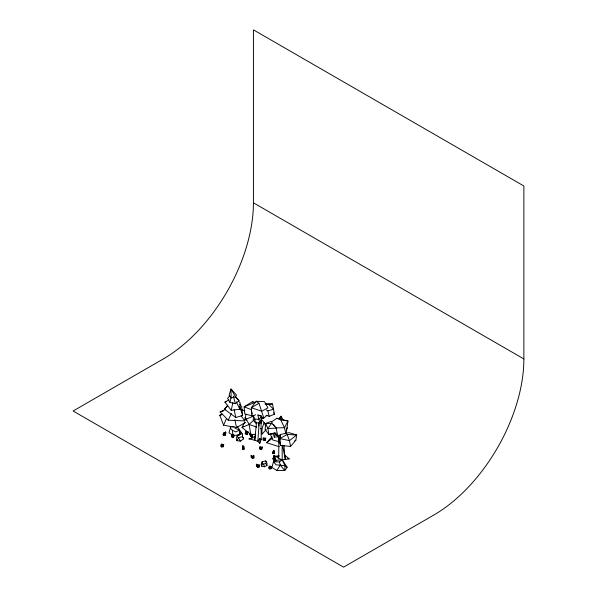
<?xml version="1.0" encoding="UTF-8"?>
<svg xmlns="http://www.w3.org/2000/svg" width="597" height="597" viewBox="0 0 597 597"><rect width="100%" height="100%" fill="white"/><g stroke="black" fill="none" stroke-linecap="round" stroke-linejoin="round"><path stroke-width="0.9" d="M242.516 436.586L242.516 433.9L240.031 433.847L237.934 434.907L237.099 436.407L238.561 437.81L240.345 441.161L243.606 438.825L242.516 436.586L238.561 437.81L236.89 440.653L240.345 441.161M282.493 445.243L285.359 459.586L284.836 455.115L289.209 458.892L282.209 459.884L278.627 458.287L278.896 442.981L278.374 435.937L276.053 434.885L274.314 433.138M239.449 435.31L239.576 429.989L237.397 426.504M233.181 437.138L233.248 434.75L233.957 436.362L233.181 437.138L232.74 435.952L233.375 434.138L233.957 436.362M231.726 435.146L232.166 437.325L233.494 437.056L232.449 435.303L232.166 437.325L231.726 435.146L233.494 437.056L233.106 436.937M266.956 465.459L267.075 463.265L265.68 460.936L262.18 461.653L261.173 464.279L261.59 466.138L264.508 466.772L266.956 465.459L265.568 463.362L266.575 462.19L265.68 460.936M228.912 399.886L224.897 402.102L231.255 410.34L239.86 409.243L240.21 402.968L238.539 401.184M255.635 414.676L253.456 415.84L253.232 419.982L255.523 422.952L259.74 422.885L261.486 419.512L261.725 416.251L257.897 414.848M259.165 422.758L257.822 441.317L259.792 443.265L261.247 439.399L261.016 423.766L261.359 418.512L262.344 417.385M273.635 456.69L273.09 459.086L274.441 459.309L273.635 456.69L273.09 459.086L273.769 457.309L274.441 459.309L273.254 458.339L274.001 455.19L274.284 456.996M280.217 434.526L279.926 438.579L280.538 445.414L290.56 446.437L295.873 440.138L296.672 435.004L289.038 432.661L280.217 434.526L279.538 441.392L280.538 445.414M224.047 432.713L223.83 435.467L223.129 434.765L223.405 433.206L223.83 435.467L224.479 434.317L224.047 432.713L223.129 434.765L224.479 434.317M250.964 436.4L250.382 435.825L250.576 433.489L251.456 434.9M261.016 423.766L261.359 418.512M275.762 460.929L275.471 458.727L274.433 460.145L275.113 458.145L275.836 460.19M253.68 457.145L253.867 455.563L253.844 457.944L252.307 458.056L252.941 455.877L253.844 457.944L252.941 455.877M242.852 447.049L242.464 449.496L243.867 449.563L243.188 447.638L242.464 449.496L242.852 447.049L243.867 449.563M225.823 432.564L225.226 435.325L224.136 434.295L225.591 431.653L225.517 434.444L224.136 434.295L225.823 432.564L225.226 435.325M221.315 443.892L220.92 446.168L222.659 446.22L221.517 446.907L223.062 446.847L223.756 444.392L222.965 446.034M245.852 434.235L247.136 432.303L247.292 433.362L248.091 431.713L247.397 434.168L245.852 434.235L246.994 433.541L245.255 433.489L245.651 431.221M261.598 448.511L262.389 446.869L261.702 449.325L261.441 447.459L260.15 449.384L261.702 449.325L261.62 448.705L259.553 448.646L259.949 446.369M263.307 437.579L262.911 439.855L264.307 437.81L264.65 439.907M268.822 468.13L270.217 466.078L270.919 468.19L268.822 468.13L269.217 465.854M286.142 433.713L287.978 420.989L276.911 418.251L271.471 421.952L272.493 423.273M225.741 409.296L220.121 411.893L228.241 420.228L244.785 420.885L246.024 414.191M231.255 410.34L232.882 402.423M256.546 422.101L254.777 440.22L257.822 441.317L259.777 438.556L261.247 439.399M235.643 396.744L238.994 400.624L235.397 403.684L229.972 402.453L231.061 397.281M254.822 437.661L255.203 435.84M275.165 460.802L275.515 459.377L275.963 460.936M234.106 426.624L230.823 426.736L228.942 432.803L232.905 435.213L238.628 435.295M280.59 417.773L281.015 416.221L283.082 419.773M278.568 436.646L274.329 437.183L275.359 433.818M261.59 466.138L262.352 463.757L262.18 461.653M266.255 429.459L261.964 434.295L261.964 429.012L264.075 422.512L261.135 419.072M257.494 466.996L258.202 464.906L259.202 466.302L259.031 467.108L257.494 466.996L259.202 466.302L259.232 464.735L259.031 467.108L258.202 464.906M250.613 436.422L251.344 434.549L252.688 436.288L251.874 436.944L250.613 436.422L252.688 436.288L252.389 434.676L251.874 436.944L251.344 434.549M232.74 435.952L233.248 434.75M245.606 422.4L236.502 427.594L223.599 425.191L226.472 418.527M286.224 430.176L287.329 427.676M273.866 460.891L274.516 459.466L274.829 460.832M235.576 396.923L236.449 395.027L230.987 388.998L229.076 395.192L231.151 397.923L235.576 396.923L230.987 388.998L231.151 397.923M228.241 420.228L231.36 413.534M279.433 419.46L281.015 416.221L281.194 418.967M244.695 422.161L242.054 427.497L250.792 434.422L255.449 434.37M272.516 453.026L273.232 451.578L274.605 452.996L273.695 453.616L272.516 453.026L274.605 452.996L274.254 451.459L273.695 453.616L273.232 451.578M237.934 434.907L236.337 438.026L236.89 440.653M221.517 446.907L222.8 444.981L223.062 446.847L222.987 446.213M264.792 438.661L263.508 440.593L265.053 440.526L265.747 438.071L265.053 440.526L264.792 438.661L265.001 439.914M274.247 460.421L273.456 461.608L271.963 467.503L276.792 470.451L284.776 470.563L287.15 467.25L282.277 459.832L274.247 460.421L274.247 462.19M269.419 468.869L270.71 466.936L270.971 468.802L269.419 468.869L270.866 467.996L271.657 466.347L270.971 468.802L270.71 466.936M245.255 433.489L246.643 431.444L247.113 432.855M274.896 426.258L271.441 423.407L267.911 428.594L268.866 434.459L275.172 433.221M259.553 448.646L260.949 446.601L261.411 448.004M276.792 470.451L280.374 465.182L279.426 462.003L282.277 459.832L284.933 465.764L284.776 470.563L280.374 465.182L276.105 464.847L273.456 461.608L279.426 462.003M239.934 434.631L241.397 432.594L239.576 429.989L235.061 428.295M267.001 415.311L263.852 418.034L258.941 403.244L251.337 407.736L261.784 411.199L267.926 407.878L264.538 401.669L256.128 401.251L251.337 407.736L251.904 415.825L253.635 416.161L251.904 415.825M274.404 452.257L274.098 450.81L273.001 452.257L273.672 450.242L274.165 453.004M239.576 404.132L241.695 406.669L242.643 415.49L235.755 417.497L224.472 409.273L227.741 405.214M261.508 419.027L262.516 417.84M224.472 409.273L227.502 405.923M279.292 446.705L266.523 442.713L272.023 436.698M229.882 395.781L227.569 398.296L229.972 402.453M278.739 418.691L281.015 416.221M243.3 426.221L242.054 427.497L249.121 424.437L254.053 419.982M266.523 442.713L272.792 437.997M294.388 441.183L295.873 440.138M255.717 402.662L252.427 401.691L244.136 406.811L244.74 413.915L252.628 415.96M260.15 449.384L261.643 448.705M221.912 445.593L220.92 446.168L222.315 444.123L222.778 445.526M287.15 434.459L279.926 438.579L289.455 440.638L296.672 435.004L287.15 434.459L289.455 440.638L290.56 446.437M242.613 448.608L242.86 445.519L243.203 447.295M239.576 429.989L235.837 431.967L232.337 430.243L230.166 427.967M223.599 425.191L219.778 415.273L222.106 414.169M266.001 415.206L269.217 416.37L274.426 414.221L272.538 403.968L265.24 403.982M253.21 416.251L246.21 419.109L249.121 424.437L250.792 434.422M249.016 438.937L255.001 436.616L254.777 440.22L249.016 438.937L252.337 438.205M262.352 463.757L263.613 464.078L265.568 463.362M271.195 421.46L265.755 423.4L265.105 429.579L268.866 434.459L276.06 433.041M220.121 411.893L223.688 410.84M224.897 402.102L226.629 401.617M266.284 410.005L267.852 410.833L273.65 409.273L268.471 404.206L265.098 404.057M219.778 415.273L221.539 414.811M278.627 458.287L275.829 456.354L279.097 455.72M274.881 433.228L277.724 435.609L280.478 435.273M276.068 428.034L267.911 428.594L265.755 423.4L271.441 423.407M268.471 404.206L272.538 403.968M275.829 456.354L279.157 456.242M273.516 424.594L276.068 427.892L284.508 427.75L287.978 420.989L280.709 419.788L276.911 418.251M242.576 448.75L243.845 446.063L244.464 448.825M253.456 415.84L254.77 419.012L258.941 419.385L261.725 416.251L257.844 415.243L259.74 422.885M280.374 465.182L284.933 465.764L287.15 467.25M261.344 417.594L263.852 418.034L261.292 417.564M278.844 441.683L272.807 439.996L270.15 433.832M249.121 424.437L256.829 427.183M260.255 428.4L261.964 429.012M251.434 457.705L252.598 458.153L251.292 455.354L251.434 457.705L251.091 455.66L252.598 458.153L251.292 455.354M278.374 435.937L276.105 435.049L273.844 432.855M241.621 409.684L244.867 411.02M287.769 458.28L289.209 458.892M253.427 202.816L523.875 358.954A127.489 73.61 -60 0 1 433.728 515.099L343.573 567.15L73.125 411.005L163.272 358.961A127.489 73.61 -60 0 0 253.427 202.816L253.427 29.85L523.875 185.995L523.875 358.954M239.957 431.691L241.397 432.594M256.792 466.533L257.74 467.13L257.949 465.929L256.762 464.175L256.792 466.533L256.314 464.429L257.74 467.13L256.762 464.175M274.777 433.079L276.15 433.959M256.128 401.251L258.941 403.244M244.994 419.027L246.434 420.064M252.427 401.691L253.994 402.841L244.136 406.811L251.255 409.646L252.24 414.154M236.113 397.751L238.994 400.624M244.971 417.475L246.718 419.654M241.143 415.84L244.785 420.885M273.635 412.766L274.426 414.221M243.606 438.825L242.516 436.653L242.516 433.9M236.285 401.833L239.86 409.243M280.709 419.788L284.508 427.75L285.799 433.735M264.075 422.512L265.822 426.422M272.963 433.206L274.329 437.183M263.613 464.078L264.508 466.772M239.613 406.236L242.643 415.49M250.382 435.825L249.718 433.556L250.718 436.608L250.576 433.489M233.27 396.005L235.397 403.684M267.852 410.833L269.217 416.37M276.068 427.892L277.724 435.609M234.845 419.579L236.502 427.594M234.173 409.497L235.755 417.497M254.77 419.012L255.523 422.952M247.136 432.303L247.397 434.168L247.322 433.556M274.098 450.81L274.404 453.153M275.471 458.727L275.65 460.302M232.337 430.243L232.905 435.213M278.142 435.661L278.896 442.981M283.971 445.496L284.821 456.153M258.628 422.355L258.792 425.967M282.142 445.272L282.209 459.884M259.777 438.556L259.792 443.265M274.896 455.832L273.254 458.339L275.277 458.653L274.896 455.832"/></g></svg>
